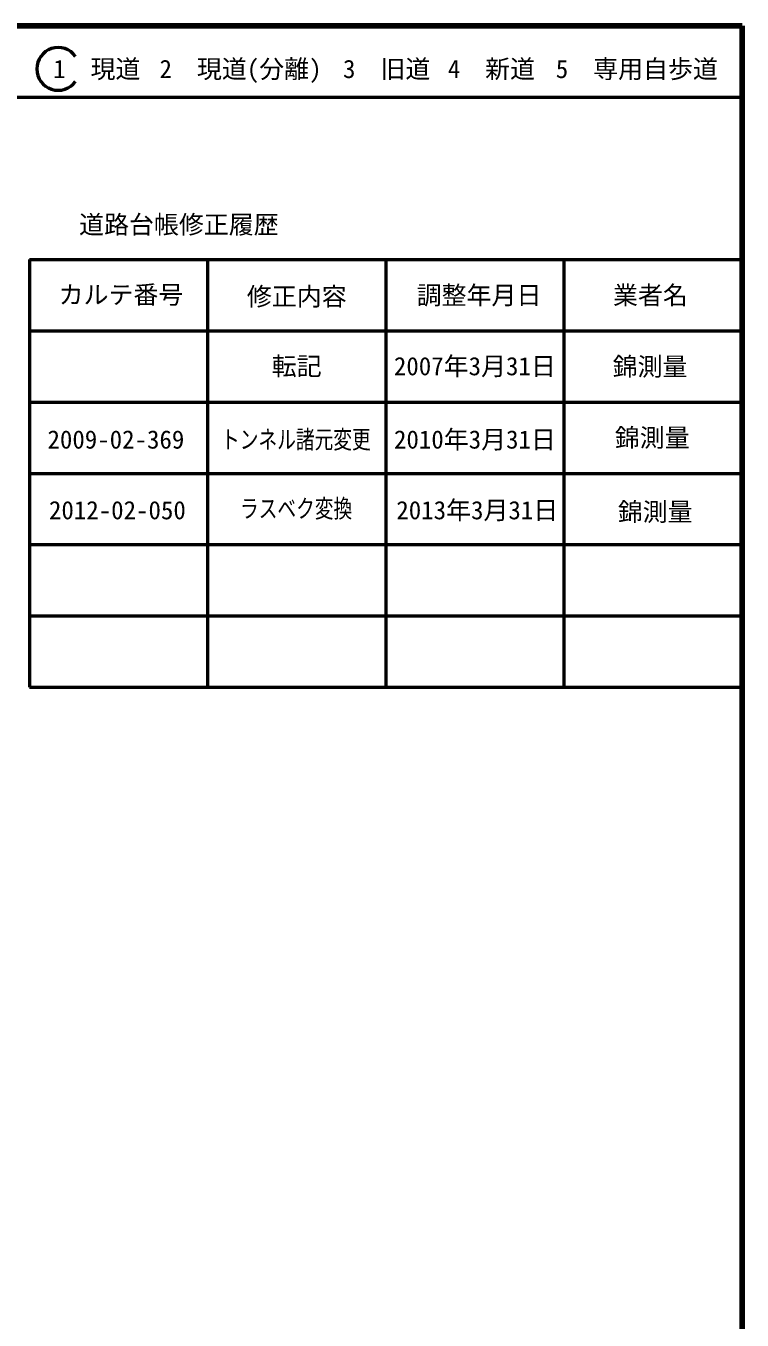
# Model space of a CAD drawing. Units: millimetres, scale not verified. Extents: x 65096 to 705096, y -9435 to 350565.
# Drawn here: x 604596 to 705096, y 168922 to 350565 of the extents above; entities that cross this region are included whole.
import ezdxf
from ezdxf.enums import TextEntityAlignment as Align

# ---------------------------------------------------------------- set-up
doc = ezdxf.new("R2010")
doc.units = ezdxf.units.MM
doc.header["$LTSCALE"] = 1000
for name, color, linetype, lineweight in [('M-TTL', 2, 'Continuous', 140), ('M-TTL-FRAM', 2, 'Continuous', 50), ('M-TTL-LINE', 7, 'Continuous', 50)]:
    doc.layers.add(name, color=color, linetype=linetype, lineweight=lineweight)
doc.layers.add('M-TTL-TXT', color=7, linetype='Continuous')
doc.styles.add('ＭＳ ゴシック', font='')
doc.styles.get('ＭＳ ゴシック').set_extended_font_data('MS Gothic')

msp = doc.modelspace()

# ---------------------------------------------------------------- linework, layer by layer
at = {"layer": 'M-TTL'}
for p, q in [((705096, 350565), (65096, 350565)), ((705096, -9435), (705096, 350565))]:
    msp.add_line(p, q, dxfattribs=at)
at = {"layer": 'M-TTL-FRAM'}
for p, q in [((605096, 317761), (605096, 257761)), ((605096, 317761), (705096, 317761)), ((605096, 257761), (705096, 257761))]:
    msp.add_line(p, q, dxfattribs=at)
at = {"layer": 'M-TTL-LINE'}
for p, q in [((65096, 340565), (705096, 340565)), ((630096, 317761), (630096, 257761)), ((655096, 317761), (655096, 257761)), ((680096, 317761), (680096, 257761)), ((605096, 307761), (705096, 307761)), ((605096, 297761), (705096, 297761)), ((605096, 287761), (705096, 287761)), ((605096, 277761), (705096, 277761)), ((605096, 267761), (705096, 267761))]:
    msp.add_line(p, q, dxfattribs=at)
msp.add_arc((609127, 344523), 3000, 35.68533, 324.31467, dxfattribs=at)

# ---------------------------------------------------------------- texts
at = {"layer": 'M-TTL-TXT', "style": 'ＭＳ ゴシック'}
for s, p in [('1\u3000現道', (614544, 344523)), ('2\u3000現道(分離)', (634715, 344523)), ('3\u3000旧道', (655217, 344523)), ('4\u3000新道', (669920, 344523)), ('5\u3000専用自歩道', (690324, 344523)), ('道路台帳修正履歴', (626064, 322678)), ('カルテ番号', (617935, 312842)), ('修正内容', (642605, 312587)), ('調整年月日', (668185, 312761)), ('業者名', (692230, 312761)), ('転記', (642596, 302810)), ('2007年3月31日', (667596, 302810)), ('錦測量', (692173, 302753)), ('錦測量', (692482, 292772)), ('2009-02-369', (617226, 292518)), ('2010年3月31日', (667608, 292518)), ('2012-02-050', (617436, 282597)), ('2013年3月31日', (667936, 282597)), ('錦測量', (692898, 282366))]:
    msp.add_text(s, height=2566, dxfattribs=at).set_placement(p, align=Align.MIDDLE_CENTER)
at = {"layer": 'M-TTL-TXT', "style": 'ＭＳ ゴシック', "width": 0.75}
for s, p in [('トンネル諸元変更', (642480, 292518)), ('ラスベク変換', (642513, 282829))]:
    msp.add_text(s, height=2566, dxfattribs=at).set_placement(p, align=Align.MIDDLE_CENTER)

doc.saveas('drawing.dxf')
